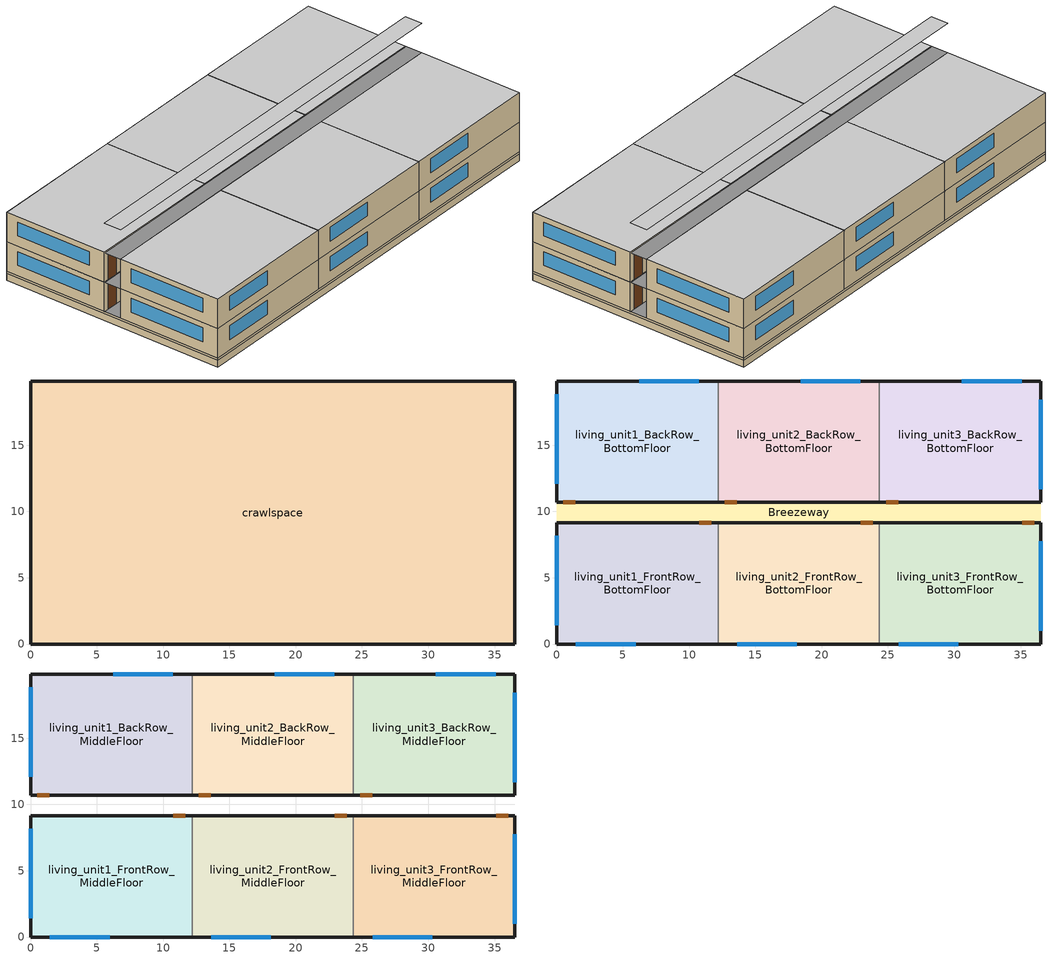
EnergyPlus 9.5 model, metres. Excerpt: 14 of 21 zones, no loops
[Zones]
crawlspace
 floor ground (Interior Floor): 36.54,0 0,0 0,19.82 36.54,19.82 z-0.61
 wall outside (Crawl Wall): 0,0 36.54,0 36.54,19.84 0,19.84 0,0 z0:0.15
 wall ground (Crawl Wall): 0,0 36.54,0 36.54,19.84 0,19.84 0,0 z-0.61:0
living_unit1_FrontRow_BottomFloor
 floor to crawlspace (Exterior Floor): 12.18,0 0,0 0,9.16 12.18,9.16 z0.15
 wall outside (Exterior Wall): 12.18,9.16 0,9.16 0,0 12.18,0 z0.15:2.74
 wall to living_unit2_FrontRow_BottomFloor (interiorwall): 12.18,0 12.18,9.16 z0.15:2.74
 window (Exterior Window): 1.46,0 5.96,0 / 0,8.16 0,1.41 z1.07:2.29
 door (Exterior Door): 11.68,9.16 10.76,9.16 z0.15:2.29
living_unit2_FrontRow_BottomFloor
 floor to crawlspace (Exterior Floor): 24.36,0 12.18,0 12.18,9.16 24.36,9.16 z0.15
 wall outside (Exterior Wall): 12.18,0 24.36,0 / 24.36,9.16 12.18,9.16 z0.15:2.74
 wall to living_unit3_FrontRow_BottomFloor (interiorwall): 24.36,0 24.36,9.16 z0.15:2.74
 window (Exterior Window): 13.64,0 18.14,0 z1.07:2.29
 door (Exterior Door): 23.86,9.16 22.94,9.16 z0.15:2.29
living_unit3_FrontRow_BottomFloor
 floor to crawlspace (Exterior Floor): 36.54,0 24.36,0 24.36,9.16 36.54,9.16 z0.15
 wall outside (Exterior Wall): 24.36,0 36.54,0 36.54,9.16 24.36,9.16 z0.15:2.74
 window (Exterior Window): 36.54,1 36.54,7.75 / 25.82,0 30.32,0 z1.07:2.29
 door (Exterior Door): 36.04,9.16 35.12,9.16 z0.15:2.29
living_unit1_BackRow_BottomFloor
 floor to crawlspace (Exterior Floor): 12.18,10.68 0,10.68 0,19.84 12.18,19.84 z0.15
 wall outside (Exterior Wall): 12.18,19.84 0,19.84 0,10.68 12.18,10.68 z0.15:2.74
 wall to living_unit2_BackRow_BottomFloor (interiorwall): 12.18,10.68 12.18,19.84 z0.15:2.74
 window (Exterior Window): 10.72,19.84 6.22,19.84 / 0,18.84 0,12.09 z1.07:2.29
 door (Exterior Door): 0.5,10.68 1.41,10.68 z0.15:2.29
living_unit2_BackRow_BottomFloor
 floor to crawlspace (Exterior Floor): 24.36,10.68 12.18,10.68 12.18,19.84 24.36,19.84 z0.15
 wall outside (Exterior Wall): 12.18,10.68 24.36,10.68 / 24.36,19.84 12.18,19.84 z0.15:2.74
 wall to living_unit3_BackRow_BottomFloor (interiorwall): 24.36,10.68 24.36,19.84 z0.15:2.74
 window (Exterior Window): 22.9,19.84 18.4,19.84 z1.07:2.29
 door (Exterior Door): 12.68,10.68 13.59,10.68 z0.15:2.29
living_unit3_BackRow_BottomFloor
 floor to crawlspace (Exterior Floor): 36.54,10.68 24.36,10.68 24.36,19.84 36.54,19.84 z0.15
 wall outside (Exterior Wall): 24.36,10.68 36.54,10.68 36.54,19.84 24.36,19.84 z0.15:2.74
 window (Exterior Window): 36.54,11.68 36.54,18.43 / 35.08,19.84 30.58,19.84 z1.07:2.29
 door (Exterior Door): 24.86,10.68 25.77,10.68 z0.15:2.29
Breezeway
 floor outside (Exterior Floor): 36.54,9.16 0,9.16 0,10.68 36.54,10.68 z0.15; 36.54,9.16 0,9.16 0,10.68 36.54,10.68 z2.74; 36.54,9.16 0,9.16 0,10.68 36.54,10.68 z5.33
 ceiling to attic (Interior Ceiling): 0,9.16 36.54,9.16 36.54,10.68 0,10.68 z7.92
living_unit1_FrontRow_MiddleFloor
 floor to living_unit1_FrontRow_BottomFloor (ceiling-floor-layer): 12.18,0 0,0 0,9.16 12.18,9.16 z2.74
 wall outside (Exterior Wall): 12.18,9.16 0,9.16 0,0 12.18,0 z2.74:5.33
 wall to living_unit2_FrontRow_MiddleFloor (interiorwall): 12.18,0 12.18,9.16 z2.74:5.33
 window (Exterior Window): 1.46,0 5.96,0 / 0,8.16 0,1.41 z3.66:4.88
 door (Exterior Door): 11.68,9.16 10.76,9.16 z2.74:4.88
 ceiling to living_unit1_FrontRow_TopFloor (ceiling-floor-layer): 0,0 12.18,0 12.18,9.16 0,9.16 z5.33
living_unit2_FrontRow_MiddleFloor
 floor to living_unit2_FrontRow_BottomFloor (ceiling-floor-layer): 24.36,0 12.18,0 12.18,9.16 24.36,9.16 z2.74
 wall outside (Exterior Wall): 12.18,0 24.36,0 / 24.36,9.16 12.18,9.16 z2.74:5.33
 wall to living_unit3_FrontRow_MiddleFloor (interiorwall): 24.36,0 24.36,9.16 z2.74:5.33
 window (Exterior Window): 13.64,0 18.14,0 z3.66:4.88
 door (Exterior Door): 23.86,9.16 22.94,9.16 z2.74:4.88
 ceiling to living_unit2_FrontRow_TopFloor (ceiling-floor-layer): 12.18,0 24.36,0 24.36,9.16 12.18,9.16 z5.33
living_unit3_FrontRow_MiddleFloor
 floor to living_unit3_FrontRow_BottomFloor (ceiling-floor-layer): 36.54,0 24.36,0 24.36,9.16 36.54,9.16 z2.74
 wall outside (Exterior Wall): 24.36,0 36.54,0 36.54,9.16 24.36,9.16 z2.74:5.33
 window (Exterior Window): 36.54,1 36.54,7.75 / 25.82,0 30.32,0 z3.66:4.88
 door (Exterior Door): 36.04,9.16 35.12,9.16 z2.74:4.88
 ceiling to living_unit3_FrontRow_TopFloor (ceiling-floor-layer): 24.36,0 36.54,0 36.54,9.16 24.36,9.16 z5.33
living_unit1_BackRow_MiddleFloor
 floor to living_unit1_BackRow_BottomFloor (ceiling-floor-layer): 12.18,10.68 0,10.68 0,19.84 12.18,19.84 z2.74
 wall outside (Exterior Wall): 12.18,19.84 0,19.84 0,10.68 12.18,10.68 z2.74:5.33
 wall to living_unit2_BackRow_MiddleFloor (interiorwall): 12.18,10.68 12.18,19.84 z2.74:5.33
 window (Exterior Window): 10.72,19.84 6.22,19.84 / 0,18.84 0,12.09 z3.66:4.88
 door (Exterior Door): 0.5,10.68 1.41,10.68 z2.74:4.88
 ceiling to living_unit1_BackRow_TopFloor (ceiling-floor-layer): 0,10.68 12.18,10.68 12.18,19.84 0,19.84 z5.33
living_unit2_BackRow_MiddleFloor
 floor to living_unit2_BackRow_BottomFloor (ceiling-floor-layer): 24.36,10.68 12.18,10.68 12.18,19.84 24.36,19.84 z2.74
 wall outside (Exterior Wall): 12.18,10.68 24.36,10.68 / 24.36,19.84 12.18,19.84 z2.74:5.33
 wall to living_unit3_BackRow_MiddleFloor (interiorwall): 24.36,10.68 24.36,19.84 z2.74:5.33
 window (Exterior Window): 22.9,19.84 18.4,19.84 z3.66:4.88
 door (Exterior Door): 12.68,10.68 13.59,10.68 z2.74:4.88
 ceiling to living_unit2_BackRow_TopFloor (ceiling-floor-layer): 12.18,10.68 24.36,10.68 24.36,19.84 12.18,19.84 z5.33
living_unit3_BackRow_MiddleFloor
 floor to living_unit3_BackRow_BottomFloor (ceiling-floor-layer): 36.54,10.68 24.36,10.68 24.36,19.84 36.54,19.84 z2.74
 wall outside (Exterior Wall): 24.36,10.68 36.54,10.68 36.54,19.84 24.36,19.84 z2.74:5.33
 window (Exterior Window): 36.54,11.68 36.54,18.43 / 35.08,19.84 30.58,19.84 z3.66:4.88
 door (Exterior Door): 24.86,10.68 25.77,10.68 z2.74:4.88
 ceiling to living_unit3_BackRow_TopFloor (ceiling-floor-layer): 24.36,10.68 36.54,10.68 36.54,19.84 24.36,19.84 z5.33
[Building]
US+MF+CZ1AWHT+hp+crawlspace+IECC_2021: North Axis {deg}=0; Terrain=Suburbs; Loads Convergence Tolerance Value {W}=0.04; Temperature Convergence Tolerance Value {deltaC}=0.4; Solar Distribution=FullExterior; Maximum Number of Warmup Days=25; Minimum Number of Warmup Days=6
[Site:Location]
Honolulu Intl Arpt_HI_USA Design_Conditions: Latitude {deg}=21.32; Longitude {deg}=-157.93; Time Zone {hr}=-10; Elevation {m}=2
[SizingPeriod:DesignDay] Day of Month=21; Dry-Bulb Temperature Range Modifier Type=DefaultMultipliers; Humidity Condition Type=Wetbulb; Barometric Pressure {Pa}=101301; Rain Indicator=No; Snow Indicator=No; Daylight Saving Time Indicator=No
Name | Month | Day Type | Maximum Dry-Bulb Temperature {C} | Daily Dry-Bulb Temperature Range {deltaC} | Wetbulb or DewPoint at Maximum Dry-Bulb {C} | Wind Speed {m/s} | Wind Direction {deg} | Solar Model Indicator | Sky Clearness | ASHRAE Clear Sky Optical Depth for Beam Irradiance (taub) | ASHRAE Clear Sky Optical Depth for Diffuse Irradiance (taud)
Honolulu Intl Arpt Ann Htg 99.6% Condns DB | 2 | WinterDesignDay | 16.2 | 0 | 16.2 | 1.9 | 320 | ASHRAEClearSky | 0
Honolulu Intl Arpt Ann Clg .4% Condns DB=>MWB | 8 | SummerDesignDay | 32.2 | 7.1 | 23.3 | 6.7 | 60 | ASHRAETau |  | 0.382 | 2.521
[Site:WaterMainsTemperature]
Calculation Method=Correlation; Annual Average Outdoor Air Temperature {C}=24.9167; Maximum Difference In Monthly Average Outdoor Air Temperatures {deltaC}=4.6
[Material]
Name | Roughness | Thickness {m} | Conductivity {W/m-K} | Density {kg/m3} | Specific Heat {J/kg-K} | Thermal Absorptance | Solar Absorptance | Visible Absorptance
sheathing_consol_layer | Rough | 0.0127 | 0.0940184 | 685.008 | 1172.332
ceil_consol_layer | Rough | 0.306401 | 0.0617176 | 41.9286 | 776.251
floor_consol_layer | Rough | 0.0889 | 0.0464768 | 55.074 | 916.9311
wall_consol_layer | Rough | 0.0889 | 0.0579573 | 120.801 | 1036.26
Concrete_4in | Rough | 0.101498 | 1.312098 | 2242.8 | 465.2
syn_stucco | MediumSmooth | 0.003048 | 0.0865 | 400 | 878.64
Drywall_1/2in | MediumSmooth | 0.0127 | 0.16009 | 800.923 | 1087.84
OSB_5/8in | MediumSmooth | 0.015875 | 0.1163 | 544.627 | 1213.36
OSB_7/16in | MediumSmooth | 0.0111125 | 0.1163 | 544.627 | 1213.36
Plywood_3/4in | Rough | 0.01905 | 0.115458 | 544.68 | 674.54 | 0.9 | 0.7 | 0.7
Lumber_2x4 | Rough | 0.0890016 | 0.115458 | 512.64 | 767.58 | 0.9 | 0.7 | 0.7
Carpet_n_pad | MediumSmooth | 0.0254001 | 0.0601314 | 32.0369 | 836.8 | 0.9 | 0.7 | 0.7
door_const | Smooth | 0.0253617 | 0.0720096 | 512.64 | 767.58
[WindowMaterial:SimpleGlazingSystem]
Glass: U-Factor {W/m2-K}=2.8393; Solar Heat Gain Coefficient=0.216875; Visible Transmittance=0.88
[WindowMaterial:Blind]
int_blind: Slat Orientation=Horizontal; Slat Width {m}=0.025; Slat Separation {m}=0.01875; Slat Thickness {m}=0.001; Slat Angle {deg}=45; Slat Conductivity {W/m-K}=221; Slat Beam Solar Transmittance=0; Front Side Slat Beam Solar Reflectance=0.5; Back Side Slat Beam Solar Reflectance=0.5; Slat Diffuse Solar Transmittance=0; Front Side Slat Diffuse Solar Reflectance=0.5; Back Side Slat Diffuse Solar Reflectance=0.5; Slat Beam Visible Transmittance=0; Front Side Slat Beam Visible Reflectance=0.5; Back Side Slat Beam Visible Reflectance=0.5; Slat Diffuse Visible Transmittance=0; Front Side Slat Diffuse Visible Reflectance=0.5; Back Side Slat Diffuse Visible Reflectance=0.5; Slat Infrared Hemispherical Transmittance=0; Front Side Slat Infrared Hemispherical Emissivity=0.9; Back Side Slat Infrared Hemispherical Emissivity=0.9; Blind to Glass Distance {m}=0.05; Blind Top Opening Multiplier=0.5; Blind Bottom Opening Multiplier=0.5; Blind Left Side Opening Multiplier=0.5; Blind Right Side Opening Multiplier=0.5
[Construction]
Exterior Wall: syn_stucco, sheathing_consol_layer, OSB_7/16in, wall_consol_layer, Drywall_1/2in
ceiling-floor-layer: Lumber_2x4
Exterior Floor: floor_consol_layer, Plywood_3/4in, Carpet_n_pad
Interior Floor: Plywood_3/4in, Carpet_n_pad
Interior Ceiling: ceil_consol_layer, Drywall_1/2in
interiorwall: Drywall_1/2in, OSB_5/8in, Drywall_1/2in
Exterior Window: Glass
Exterior Door: door_const
window_w_blinds: Glass, int_blind
crawl wall: Concrete_4in
[Zone] Multiplier=1
Name | Type
crawlspace; Breezeway
living_unit1_FrontRow_BottomFloor; living_unit2_FrontRow_BottomFloor; living_unit3_FrontRow_BottomFloor; living_unit1_BackRow_BottomFloor; living_unit2_BackRow_BottomFloor; living_unit3_BackRow_BottomFloor; living_unit1_FrontRow_MiddleFloor; living_unit2_FrontRow_MiddleFloor; living_unit3_FrontRow_MiddleFloor; living_unit1_BackRow_MiddleFloor; living_unit2_BackRow_MiddleFloor; living_unit3_BackRow_MiddleFloor | 1
[WindowShadingControl] Shading Type=InteriorBlind; Construction with Shading=window_w_blinds; Shading Control Type=OnIfScheduleAllows; Schedule=shading_2012iecc; Shading Control Is Scheduled=Yes; Glare Control Is Active=No; Multiple Surface Control Type=Sequential
Name | Zone | Fenestration Surface 1 | Fenestration Surface 2 | Fenestration Surface 3
Shades-living_unit1_FRONTROW_BOTTOMFLOOR | living_unit1_FrontRow_BottomFloor | Window_ldf_unit1_FrontRow_BottomFloor
Shades-living_unit2_FRONTROW_BOTTOMFLOOR | living_unit2_FrontRow_BottomFloor | Window_ldf_unit2_FrontRow_BottomFloor
Shades-living_unit3_FRONTROW_BOTTOMFLOOR | living_unit3_FrontRow_BottomFloor | Window_sdr_unit3_FrontRow_BottomFloor | Window_sdl_unit3_FrontRow_BottomFloor | Window_ldf_unit3_FrontRow_BottomFloor
Shades-living_unit1_BACKROW_BOTTOMFLOOR | living_unit1_BackRow_BottomFloor | Window_ldb_unit1_BackRow_BottomFloor
Shades-living_unit2_BACKROW_BOTTOMFLOOR | living_unit2_BackRow_BottomFloor | Window_ldb_unit2_BackRow_BottomFloor
Shades-living_unit3_BACKROW_BOTTOMFLOOR | living_unit3_BackRow_BottomFloor | Window_sdr_unit3_BackRow_BottomFloor | Window_sdl_unit3_BackRow_BottomFloor | Window_ldb_unit3_BackRow_BottomFloor
Shades-living_unit1_FRONTROW_MIDDLEFLOOR | living_unit1_FrontRow_MiddleFloor | Window_ldf_unit1_FrontRow_MiddleFloor
Shades-living_unit2_FRONTROW_MIDDLEFLOOR | living_unit2_FrontRow_MiddleFloor | Window_ldf_unit2_FrontRow_MiddleFloor
Shades-living_unit3_FrontRow_MiddleFloor | living_unit3_FrontRow_MiddleFloor | Window_sdr_unit3_FrontRow_MiddleFloor | Window_sdl_unit3_FrontRow_MiddleFloor | Window_ldf_unit3_FrontRow_MiddleFloor
Shades-living_unit1_BackRow_MiddleFloor | living_unit1_BackRow_MiddleFloor | Window_ldb_unit1_BackRow_MiddleFloor
Shades-living_unit2_BackRow_MiddleFloor | living_unit2_BackRow_MiddleFloor | Window_ldb_unit2_BackRow_MiddleFloor
Shades-living_unit3_BackRow_MiddleFloor | living_unit3_BackRow_MiddleFloor | Window_sdr_unit3_BackRow_MiddleFloor | Window_sdl_unit3_BackRow_MiddleFloor | Window_ldb_unit3_BackRow_MiddleFloor
[Shading:Overhang] Height above Window or Door {m}=0; Tilt Angle from Window/Door {deg}=90; Left extension from Window/Door Width {m}=0; Right extension from Window/Door Width {m}=0; Depth {m}=0.01
Name | Window or Door
Overhang_ldf_unit1_FrontRow_BottomFloor | Window_ldf_unit1_FrontRow_BottomFloor
Overhang_ldf_unit2_FrontRow_BottomFloor | Window_ldf_unit2_FrontRow_BottomFloor
Overhang_sdr_unit3_FrontRow_BottomFloor | Window_sdr_unit3_FrontRow_BottomFloor
Overhang_sdl_unit3_FrontRow_BottomFloor | Window_sdl_unit3_FrontRow_BottomFloor
Overhang_ldf_unit3_FrontRow_BottomFloor | Window_ldf_unit3_FrontRow_BottomFloor
Overhang_ldb_unit1_BackRow_BottomFloor | Window_ldb_unit1_BackRow_BottomFloor
Overhang_ldb_unit2_BackRow_BottomFloor | Window_ldb_unit2_BackRow_BottomFloor
Overhang_sdr_unit3_BackRow_BottomFloor | Window_sdr_unit3_BackRow_BottomFloor
Overhang_sdl_unit3_BackRow_BottomFloor | Window_sdl_unit3_BackRow_BottomFloor
Overhang_ldb_unit3_BackRow_BottomFloor | Window_ldb_unit3_BackRow_BottomFloor
Overhang_ldf_unit1_FrontRow_MiddleFloor | Window_ldf_unit1_FrontRow_MiddleFloor
Overhang_ldf_unit2_FrontRow_MiddleFloor | Window_ldf_unit2_FrontRow_MiddleFloor
Overhang_sdr_unit3_FrontRow_MiddleFloor | Window_sdr_unit3_FrontRow_MiddleFloor
Overhang_sdl_unit3_FrontRow_MiddleFloor | Window_sdl_unit3_FrontRow_MiddleFloor
Overhang_ldf_unit3_FrontRow_MiddleFloor | Window_ldf_unit3_FrontRow_MiddleFloor
Overhang_ldb_unit1_BackRow_MiddleFloor | Window_ldb_unit1_BackRow_MiddleFloor
Overhang_ldb_unit2_BackRow_MiddleFloor | Window_ldb_unit2_BackRow_MiddleFloor
Overhang_sdr_unit3_BackRow_MiddleFloor | Window_sdr_unit3_BackRow_MiddleFloor
Overhang_sdl_unit3_BackRow_MiddleFloor | Window_sdl_unit3_BackRow_MiddleFloor
Overhang_ldb_unit3_BackRow_MiddleFloor | Window_ldb_unit3_BackRow_MiddleFloor
[GroundHeatTransfer:Control]
gtp_control: Run Basement Preprocessor=no; Run Slab Preprocessor=yes
[GroundHeatTransfer:Slab:Materials]
NMAT: Number of materials=2; ALBEDO: Surface Albedo: No Snow=0.16; ALBEDO: Surface Albedo: Snow=0.4; EPSLW: Surface Emissivity: No Snow=0.9; EPSLW: Surface Emissivity: Snow=0.9; Z0: Surface Roughness: No Snow {cm}=0.75; Z0: Surface Roughness: Snow {cm}=0.05; HIN: Indoor HConv: Downward Flow {W/m2-K}=6; HIN: Indoor HConv: Upward {W/m2-K}=9
[GroundHeatTransfer:Slab:MatlProps]
RHO: Slab Material density {kg/m3}=2300; RHO: Soil Density {kg/m3}=1200; CP: Slab CP {J/kg-K}=650; CP: Soil CP {J/kg-K}=1200; TCON: Slab k {W/m-K}=0.9; TCON: Soil k {W/m-K}=1
[GroundHeatTransfer:Slab:BoundConds]
EVTR: Is surface evapotranspiration modeled=FALSE; FIXBC: is the lower boundary at a fixed temperature=TRUE; TDEEPin {C}=10; USRHflag: Is the ground surface h specified by the user?=FALSE
[GroundHeatTransfer:Slab:BldgProps]
IYRS: Number of years to iterate=10; Shape: Slab shape=0; HBLDG: Building height {m}=4; TIN1: January Indoor Average Temperature Setpoint {C}=22.22; TIN2: February Indoor Average Temperature Setpoint {C}=22.22; TIN3: March Indoor Average Temperature Setpoint {C}=22.22; TIN4: April Indoor Average Temperature Setpoint {C}=22.22; TIN5: May Indoor Average Temperature Setpoint {C}=22.22; TIN6: June Indoor Average Temperature Setpoint {C}=23.88; TIN7: July Indoor Average Temperature Setpoint {C}=23.88; TIN8: August Indoor Average Temperature Setpoint {C}=23.88; TIN9: September Indoor Average Temperature Setpoint {C}=23.88; TIN10: October Indoor Average Temperature Setpoint {C}=22.22; TIN11: November Indoor Average Temperature Setpoint {C}=22.22; TIN12: December Indoor Average Temperature Setpoint {C}=22.22; TINAmp: Daily Indoor sine wave variation amplitude {deltaC}=0; ConvTol: Convergence Tolerance=0.1
[GroundHeatTransfer:Slab:Insulation]
RINS: R value of under slab insulation {m2-K/W}=0; DINS: Width of strip of under slab insulation {m}=0; RVINS: R value of vertical insulation {m2-K/W}=0; ZVINS: Depth of vertical insulation {m}=0.6; IVINS: Flag: Is there vertical insulation=0
[GroundHeatTransfer:Slab:EquivalentSlab]
APRatio: The area to perimeter ratio for this slab {m}=2.61305; SLABDEPTH: Thickness of slab on grade {m}=0.1; CLEARANCE: Distance from edge of slab to domain edge {m}=15; ZCLEARANCE: Distance from bottom of slab to domain bottom {m}=15
[GroundHeatTransfer:Basement:SimParameters]
F: Multiplier for the ADI solution=0.1; IYRS: Maximum number of yearly iterations:=15
[GroundHeatTransfer:Basement:MatlProps]
NMAT: Number of materials in this domain=6; Density for Foundation Wall {kg/m3}=2243; density for Floor Slab {kg/m3}=2243; density for Ceiling {kg/m3}=311; density for Soil {kg/m3}=1500; density for Gravel {kg/m3}=2000; density for Wood {kg/m3}=449; Specific heat for foundation wall {J/kg-K}=880; Specific heat for floor slab {J/kg-K}=880; Specific heat for ceiling {J/kg-K}=1530; Specific heat for soil {J/kg-K}=840; Specific heat for gravel {J/kg-K}=720; Specific heat for wood {J/kg-K}=1530; Thermal conductivity for foundation wall {W/m-K}=1.4; Thermal conductivity for floor slab {W/m-K}=1.4; Thermal conductivity for ceiling {W/m-K}=0.09; thermal conductivity for soil {W/m-K}=1.1; thermal conductivity for gravel {W/m-K}=1.9; thermal conductivity for wood {W/m-K}=0.12
[GroundHeatTransfer:Basement:Insulation]
REXT: R Value of any exterior insulation {m2-K/W}=1.761e-05; INSFULL: Flag: Is the wall fully insulated?=True
[GroundHeatTransfer:Basement:SurfaceProps]
ALBEDO: Surface albedo for No snow conditions=0.16; ALBEDO: Surface albedo for snow conditions=0.4; EPSLN: Surface emissivity No Snow=0.94; EPSLN: Surface emissivity with Snow=0.86; VEGHT: Surface roughness No snow conditions {cm}=6; VEGHT: Surface roughness Snow conditions {cm}=0.25; PET: Flag, Potential evapotranspiration on?=False
[GroundHeatTransfer:Basement:BldgData]
DWALL: Wall thickness {m}=0.2; DSLAB: Floor slab thickness {m}=0.243828; DGRAVXY: Width of gravel pit beside basement wall {m}=0.3; DGRAVZN: Gravel depth extending above the floor slab {m}=0.2; DGRAVZP: Gravel depth below the floor slab {m}=0.1
[GroundHeatTransfer:Basement:Interior]
COND: Flag: Is the basement conditioned?=True; HIN: Downward convection only heat transfer coefficient {W/m2-K}=0.92; HIN: Upward convection only heat transfer coefficient {W/m2-K}=4.04; HIN: Horizontal convection only heat transfer coefficient {W/m2-K}=3.08; HIN: Downward combined (convection and radiation) heat transfer coefficient {W/m2-K}=6.13; HIN: Upward combined (convection and radiation) heat transfer coefficient {W/m2-K}=9.26; HIN: Horizontal combined (convection and radiation) heat transfer coefficient {W/m2-K}=8.29
[GroundHeatTransfer:Basement:ComBldg]
January average temperature {C}=21; February average temperature {C}=21; March average temperature {C}=21; April average temperature {C}=21; May average temperature {C}=24; June average temperature {C}=24; July average temperature {C}=24; August average temperature {C}=24; September average temperature {C}=24; October average temperature {C}=24; November average temperature {C}=21; December average temperature {C}=21; Daily variation sine wave amplitude {deltaC}=21
[GroundHeatTransfer:Basement:EquivSlab]
APRatio: The area to perimeter ratio for this slab {m}=2.61305; EquivSizing: Flag=True
[GroundHeatTransfer:Basement:EquivAutoGrid]
CLEARANCE: Distance from outside of wall to edge of 3-D ground domain {m}=15; SlabDepth: Thickness of the floor slab {m}=0.1; BaseDepth: Depth of the basement wall below grade {m}=1.21914
[People] Number of People Schedule=Occupancy; Number of People Calculation Method=People; Number of People=2; Fraction Radiant=0; Sensible Heat Fraction=autocalculate; Activity Level Schedule=activity_sch; Enable ASHRAE 55 Comfort Warnings=No; Mean Radiant Temperature Calculation Type=ZoneAveraged
Name | Zone or ZoneList
people_unit1_FrontRow_BottomFloor | living_unit1_FrontRow_BottomFloor
people_unit2_FrontRow_BottomFloor | living_unit2_FrontRow_BottomFloor
people_unit3_FrontRow_BottomFloor | living_unit3_FrontRow_BottomFloor
people_unit1_BackRow_BottomFloor | living_unit1_BackRow_BottomFloor
people_unit2_BackRow_BottomFloor | living_unit2_BackRow_BottomFloor
people_unit3_BackRow_BottomFloor | living_unit3_BackRow_BottomFloor
people_unit1_FrontRow_MiddleFloor | living_unit1_FrontRow_MiddleFloor
people_unit2_FrontRow_MiddleFloor | living_unit2_FrontRow_MiddleFloor
people_unit3_FrontRow_MiddleFloor | living_unit3_FrontRow_MiddleFloor
people_unit1_BackRow_MiddleFloor | living_unit1_BackRow_MiddleFloor
people_unit2_BackRow_MiddleFloor | living_unit2_BackRow_MiddleFloor
people_unit3_BackRow_MiddleFloor | living_unit3_BackRow_MiddleFloor
[Lights] Schedule=InteriorLightingHE; Design Level Calculation Method=Watts/Area; Return Air Fraction=0; Fraction Radiant=0.6; Fraction Visible=0.2; Fraction Replaceable=0
Name | Zone or ZoneList | Watts per Zone Floor Area {W/m2}
Living Hardwired Lighting1_FrontRow_BottomFloor | living_unit1_FrontRow_BottomFloor | 1.26452
Living Plug-in Lighting1_FrontRow_BottomFloor | living_unit1_FrontRow_BottomFloor | 0.575035
Living Hardwired Lighting2_FrontRow_BottomFloor | living_unit2_FrontRow_BottomFloor | 1.26452
Living Plug-in Lighting2_FrontRow_BottomFloor | living_unit2_FrontRow_BottomFloor | 0.575035
Living Hardwired Lighting3_FrontRow_BottomFloor | living_unit3_FrontRow_BottomFloor | 1.26452
Living Plug-in Lighting3_FrontRow_BottomFloor | living_unit3_FrontRow_BottomFloor | 0.575035
Living Hardwired Lighting1_BackRow_BottomFloor | living_unit1_BackRow_BottomFloor | 1.26452
Living Plug-in Lighting1_BackRow_BottomFloor | living_unit1_BackRow_BottomFloor | 0.575035
Living Hardwired Lighting2_BackRow_BottomFloor | living_unit2_BackRow_BottomFloor | 1.26452
Living Plug-in Lighting2_BackRow_BottomFloor | living_unit2_BackRow_BottomFloor | 0.575035
Living Hardwired Lighting3_BackRow_BottomFloor | living_unit3_BackRow_BottomFloor | 1.26452
Living Plug-in Lighting3_BackRow_BottomFloor | living_unit3_BackRow_BottomFloor | 0.575035
Living Hardwired Lighting1_FrontRow_MiddleFloor | living_unit1_FrontRow_MiddleFloor | 1.26452
Living Plug-in Lighting1_FrontRow_MiddleFloor | living_unit1_FrontRow_MiddleFloor | 0.575035
Living Hardwired Lighting2_FrontRow_MiddleFloor | living_unit2_FrontRow_MiddleFloor | 1.26452
Living Plug-in Lighting2_FrontRow_MiddleFloor | living_unit2_FrontRow_MiddleFloor | 0.575035
Living Hardwired Lighting3_FrontRow_MiddleFloor | living_unit3_FrontRow_MiddleFloor | 1.26452
Living Plug-in Lighting3_FrontRow_MiddleFloor | living_unit3_FrontRow_MiddleFloor | 0.575035
Living Hardwired Lighting1_BackRow_MiddleFloor | living_unit1_BackRow_MiddleFloor | 1.26452
Living Plug-in Lighting1_BackRow_MiddleFloor | living_unit1_BackRow_MiddleFloor | 0.575035
Living Hardwired Lighting2_BackRow_MiddleFloor | living_unit2_BackRow_MiddleFloor | 1.26452
Living Plug-in Lighting2_BackRow_MiddleFloor | living_unit2_BackRow_MiddleFloor | 0.575035
Living Hardwired Lighting3_BackRow_MiddleFloor | living_unit3_BackRow_MiddleFloor | 1.26452
Living Plug-in Lighting3_BackRow_MiddleFloor | living_unit3_BackRow_MiddleFloor | 0.575035
[ElectricEquipment]
Name | Zone or ZoneList | Schedule | Design Level Calculation Method | Design Level {W} | Fraction Latent | Fraction Radiant | Fraction Lost | Watts per Zone Floor Area {W/m2}
dishwasher1_FrontRow_BottomFloor | living_unit1_FrontRow_BottomFloor | DishWasher | EquipmentLevel | 54.7543 | 0.15 | 0.6 | 0.25
refrigerator1_FrontRow_BottomFloor | living_unit1_FrontRow_BottomFloor | Refrigerator | EquipmentLevel | 91.0576 | 0 | 1 | 0
clotheswasher1_FrontRow_BottomFloor | living_unit1_FrontRow_BottomFloor | ClothesWasher | EquipmentLevel | 23.732 | 0 | 0.8 | 0.2
electric_dryer1_FrontRow_BottomFloor | living_unit1_FrontRow_BottomFloor | ClothesDryer | EquipmentLevel | 177.596 | 0.05 | 0.15 | 0.8
electric_range1_FrontRow_BottomFloor | living_unit1_FrontRow_BottomFloor | CookingRange | EquipmentLevel | 206.727 | 0.3 | 0.4 | 0.3
television1_FrontRow_BottomFloor | living_unit1_FrontRow_BottomFloor | InteriorLighting | EquipmentLevel | 0 | 0 | 1 | 0
electric_mels1_FrontRow_BottomFloor | living_unit1_FrontRow_BottomFloor | MiscPlugLoad | EquipmentLevel | 440.553 | 0.06 | 0.69 | 0.25
IECC_Adj1_FrontRow_BottomFloor | living_unit1_FrontRow_BottomFloor | MiscPlugLoad | Watts/Area |  | 0.062439 | 0.411909 | 0.251045 | 0.262109
dishwasher2_FrontRow_BottomFloor | living_unit2_FrontRow_BottomFloor | DishWasher | EquipmentLevel | 54.7543 | 0.15 | 0.6 | 0.25
refrigerator2_FrontRow_BottomFloor | living_unit2_FrontRow_BottomFloor | Refrigerator | EquipmentLevel | 91.0576 | 0 | 1 | 0
clotheswasher2_FrontRow_BottomFloor | living_unit2_FrontRow_BottomFloor | ClothesWasher | EquipmentLevel | 23.732 | 0 | 0.8 | 0.2
electric_dryer2_FrontRow_BottomFloor | living_unit2_FrontRow_BottomFloor | ClothesDryer | EquipmentLevel | 177.596 | 0.05 | 0.15 | 0.8
electric_range2_FrontRow_BottomFloor | living_unit2_FrontRow_BottomFloor | CookingRange | EquipmentLevel | 206.727 | 0.3 | 0.4 | 0.3
television2_FrontRow_BottomFloor | living_unit2_FrontRow_BottomFloor | InteriorLighting | EquipmentLevel | 0 | 0 | 1 | 0
electric_mels2_FrontRow_BottomFloor | living_unit2_FrontRow_BottomFloor | MiscPlugLoad | EquipmentLevel | 440.553 | 0.06 | 0.69 | 0.25
IECC_Adj2_FrontRow_BottomFloor | living_unit2_FrontRow_BottomFloor | MiscPlugLoad | Watts/Area |  | 0.062439 | 0.411909 | 0.251045 | 0.262109
dishwasher3_FrontRow_BottomFloor | living_unit3_FrontRow_BottomFloor | DishWasher | EquipmentLevel | 54.7543 | 0.15 | 0.6 | 0.25
refrigerator3_FrontRow_BottomFloor | living_unit3_FrontRow_BottomFloor | Refrigerator | EquipmentLevel | 91.0576 | 0 | 1 | 0
clotheswasher3_FrontRow_BottomFloor | living_unit3_FrontRow_BottomFloor | ClothesWasher | EquipmentLevel | 23.732 | 0 | 0.8 | 0.2
electric_dryer3_FrontRow_BottomFloor | living_unit3_FrontRow_BottomFloor | ClothesDryer | EquipmentLevel | 177.596 | 0.05 | 0.15 | 0.8
electric_range3_FrontRow_BottomFloor | living_unit3_FrontRow_BottomFloor | CookingRange | EquipmentLevel | 206.727 | 0.3 | 0.4 | 0.3
television3_FrontRow_BottomFloor | living_unit3_FrontRow_BottomFloor | InteriorLighting | EquipmentLevel | 0 | 0 | 1 | 0
electric_mels3_FrontRow_BottomFloor | living_unit3_FrontRow_BottomFloor | MiscPlugLoad | EquipmentLevel | 440.553 | 0.06 | 0.69 | 0.25
IECC_Adj3_FrontRow_BottomFloor | living_unit3_FrontRow_BottomFloor | MiscPlugLoad | Watts/Area |  | 0.062439 | 0.411909 | 0.251045 | 0.262109
dishwasher1_BackRow_BottomFloor | living_unit1_BackRow_BottomFloor | DishWasher | EquipmentLevel | 54.7543 | 0.15 | 0.6 | 0.25
refrigerator1_BackRow_BottomFloor | living_unit1_BackRow_BottomFloor | Refrigerator | EquipmentLevel | 91.0576 | 0 | 1 | 0
clotheswasher1_BackRow_BottomFloor | living_unit1_BackRow_BottomFloor | ClothesWasher | EquipmentLevel | 23.732 | 0 | 0.8 | 0.2
electric_dryer1_BackRow_BottomFloor | living_unit1_BackRow_BottomFloor | ClothesDryer | EquipmentLevel | 177.596 | 0.05 | 0.15 | 0.8
electric_range1_BackRow_BottomFloor | living_unit1_BackRow_BottomFloor | CookingRange | EquipmentLevel | 206.727 | 0.3 | 0.4 | 0.3
television1_BackRow_BottomFloor | living_unit1_BackRow_BottomFloor | InteriorLighting | EquipmentLevel | 0 | 0 | 1 | 0
electric_mels1_BackRow_BottomFloor | living_unit1_BackRow_BottomFloor | MiscPlugLoad | EquipmentLevel | 440.553 | 0.06 | 0.69 | 0.25
IECC_Adj1_BackRow_BottomFloor | living_unit1_BackRow_BottomFloor | MiscPlugLoad | Watts/Area |  | 0.062439 | 0.411909 | 0.251045 | 0.262109
dishwasher2_BackRow_BottomFloor | living_unit2_BackRow_BottomFloor | DishWasher | EquipmentLevel | 54.7543 | 0.15 | 0.6 | 0.25
refrigerator2_BackRow_BottomFloor | living_unit2_BackRow_BottomFloor | Refrigerator | EquipmentLevel | 91.0576 | 0 | 1 | 0
clotheswasher2_BackRow_BottomFloor | living_unit2_BackRow_BottomFloor | ClothesWasher | EquipmentLevel | 23.732 | 0 | 0.8 | 0.2
electric_dryer2_BackRow_BottomFloor | living_unit2_BackRow_BottomFloor | ClothesDryer | EquipmentLevel | 177.596 | 0.05 | 0.15 | 0.8
electric_range2_BackRow_BottomFloor | living_unit2_BackRow_BottomFloor | CookingRange | EquipmentLevel | 206.727 | 0.3 | 0.4 | 0.3
television2_BackRow_BottomFloor | living_unit2_BackRow_BottomFloor | InteriorLighting | EquipmentLevel | 0 | 0 | 1 | 0
electric_mels2_BackRow_BottomFloor | living_unit2_BackRow_BottomFloor | MiscPlugLoad | EquipmentLevel | 440.553 | 0.06 | 0.69 | 0.25
IECC_Adj2_BackRow_BottomFloor | living_unit2_BackRow_BottomFloor | MiscPlugLoad | Watts/Area |  | 0.062439 | 0.411909 | 0.251045 | 0.262109
dishwasher3_BackRow_BottomFloor | living_unit3_BackRow_BottomFloor | DishWasher | EquipmentLevel | 54.7543 | 0.15 | 0.6 | 0.25
refrigerator3_BackRow_BottomFloor | living_unit3_BackRow_BottomFloor | Refrigerator | EquipmentLevel | 91.0576 | 0 | 1 | 0
clotheswasher3_BackRow_BottomFloor | living_unit3_BackRow_BottomFloor | ClothesWasher | EquipmentLevel | 23.732 | 0 | 0.8 | 0.2
electric_dryer3_BackRow_BottomFloor | living_unit3_BackRow_BottomFloor | ClothesDryer | EquipmentLevel | 177.596 | 0.05 | 0.15 | 0.8
electric_range3_BackRow_BottomFloor | living_unit3_BackRow_BottomFloor | CookingRange | EquipmentLevel | 206.727 | 0.3 | 0.4 | 0.3
television3_BackRow_BottomFloor | living_unit3_BackRow_BottomFloor | InteriorLighting | EquipmentLevel | 0 | 0 | 1 | 0
electric_mels3_BackRow_BottomFloor | living_unit3_BackRow_BottomFloor | MiscPlugLoad | EquipmentLevel | 440.553 | 0.06 | 0.69 | 0.25
IECC_Adj3_BackRow_BottomFloor | living_unit3_BackRow_BottomFloor | MiscPlugLoad | Watts/Area |  | 0.062439 | 0.411909 | 0.251045 | 0.262109
dishwasher1_FrontRow_MiddleFloor | living_unit1_FrontRow_MiddleFloor | DishWasher | EquipmentLevel | 54.7543 | 0.15 | 0.6 | 0.25
refrigerator1_FrontRow_MiddleFloor | living_unit1_FrontRow_MiddleFloor | Refrigerator | EquipmentLevel | 91.0576 | 0 | 1 | 0
clotheswasher1_FrontRow_MiddleFloor | living_unit1_FrontRow_MiddleFloor | ClothesWasher | EquipmentLevel | 23.732 | 0 | 0.8 | 0.2
electric_dryer1_FrontRow_MiddleFloor | living_unit1_FrontRow_MiddleFloor | ClothesDryer | EquipmentLevel | 177.596 | 0.05 | 0.15 | 0.8
electric_range1_FrontRow_MiddleFloor | living_unit1_FrontRow_MiddleFloor | CookingRange | EquipmentLevel | 206.727 | 0.3 | 0.4 | 0.3
television1_FrontRow_MiddleFloor | living_unit1_FrontRow_MiddleFloor | InteriorLighting | EquipmentLevel | 0 | 0 | 1 | 0
electric_mels1_FrontRow_MiddleFloor | living_unit1_FrontRow_MiddleFloor | MiscPlugLoad | EquipmentLevel | 440.553 | 0.06 | 0.69 | 0.25
IECC_Adj1_FrontRow_MiddleFloor | living_unit1_FrontRow_MiddleFloor | MiscPlugLoad | Watts/Area |  | 0.062439 | 0.411909 | 0.251045 | 0.262109
dishwasher2_FrontRow_MiddleFloor | living_unit2_FrontRow_MiddleFloor | DishWasher | EquipmentLevel | 54.7543 | 0.15 | 0.6 | 0.25
refrigerator2_FrontRow_MiddleFloor | living_unit2_FrontRow_MiddleFloor | Refrigerator | EquipmentLevel | 91.0576 | 0 | 1 | 0
clotheswasher2_FrontRow_MiddleFloor | living_unit2_FrontRow_MiddleFloor | ClothesWasher | EquipmentLevel | 23.732 | 0 | 0.8 | 0.2
electric_dryer2_FrontRow_MiddleFloor | living_unit2_FrontRow_MiddleFloor | ClothesDryer | EquipmentLevel | 177.596 | 0.05 | 0.15 | 0.8
electric_range2_FrontRow_MiddleFloor | living_unit2_FrontRow_MiddleFloor | CookingRange | EquipmentLevel | 206.727 | 0.3 | 0.4 | 0.3
television2_FrontRow_MiddleFloor | living_unit2_FrontRow_MiddleFloor | InteriorLighting | EquipmentLevel | 0 | 0 | 1 | 0
electric_mels2_FrontRow_MiddleFloor | living_unit2_FrontRow_MiddleFloor | MiscPlugLoad | EquipmentLevel | 440.553 | 0.06 | 0.69 | 0.25
IECC_Adj2_FrontRow_MiddleFloor | living_unit2_FrontRow_MiddleFloor | MiscPlugLoad | Watts/Area |  | 0.062439 | 0.411909 | 0.251045 | 0.262109
dishwasher3_FrontRow_MiddleFloor | living_unit3_FrontRow_MiddleFloor | DishWasher | EquipmentLevel | 54.7543 | 0.15 | 0.6 | 0.25
refrigerator3_FrontRow_MiddleFloor | living_unit3_FrontRow_MiddleFloor | Refrigerator | EquipmentLevel | 91.0576 | 0 | 1 | 0
clotheswasher3_FrontRow_MiddleFloor | living_unit3_FrontRow_MiddleFloor | ClothesWasher | EquipmentLevel | 23.732 | 0 | 0.8 | 0.2
electric_dryer3_FrontRow_MiddleFloor | living_unit3_FrontRow_MiddleFloor | ClothesDryer | EquipmentLevel | 177.596 | 0.05 | 0.15 | 0.8
electric_range3_FrontRow_MiddleFloor | living_unit3_FrontRow_MiddleFloor | CookingRange | EquipmentLevel | 206.727 | 0.3 | 0.4 | 0.3
television3_FrontRow_MiddleFloor | living_unit3_FrontRow_MiddleFloor | InteriorLighting | EquipmentLevel | 0 | 0 | 1 | 0
electric_mels3_FrontRow_MiddleFloor | living_unit3_FrontRow_MiddleFloor | MiscPlugLoad | EquipmentLevel | 440.553 | 0.06 | 0.69 | 0.25
IECC_Adj3_FrontRow_MiddleFloor | living_unit3_FrontRow_MiddleFloor | MiscPlugLoad | Watts/Area |  | 0.062439 | 0.411909 | 0.251045 | 0.262109
dishwasher1_BackRow_MiddleFloor | living_unit1_BackRow_MiddleFloor | DishWasher | EquipmentLevel | 54.7543 | 0.15 | 0.6 | 0.25
refrigerator1_BackRow_MiddleFloor | living_unit1_BackRow_MiddleFloor | Refrigerator | EquipmentLevel | 91.0576 | 0 | 1 | 0
clotheswasher1_BackRow_MiddleFloor | living_unit1_BackRow_MiddleFloor | ClothesWasher | EquipmentLevel | 23.732 | 0 | 0.8 | 0.2
electric_dryer1_BackRow_MiddleFloor | living_unit1_BackRow_MiddleFloor | ClothesDryer | EquipmentLevel | 177.596 | 0.05 | 0.15 | 0.8
electric_range1_BackRow_MiddleFloor | living_unit1_BackRow_MiddleFloor | CookingRange | EquipmentLevel | 206.727 | 0.3 | 0.4 | 0.3
television1_BackRow_MiddleFloor | living_unit1_BackRow_MiddleFloor | InteriorLighting | EquipmentLevel | 0 | 0 | 1 | 0
electric_mels1_BackRow_MiddleFloor | living_unit1_BackRow_MiddleFloor | MiscPlugLoad | EquipmentLevel | 440.553 | 0.06 | 0.69 | 0.25
IECC_Adj1_BackRow_MiddleFloor | living_unit1_BackRow_MiddleFloor | MiscPlugLoad | Watts/Area |  | 0.062439 | 0.411909 | 0.251045 | 0.262109
dishwasher2_BackRow_MiddleFloor | living_unit2_BackRow_MiddleFloor | DishWasher | EquipmentLevel | 54.7543 | 0.15 | 0.6 | 0.25
refrigerator2_BackRow_MiddleFloor | living_unit2_BackRow_MiddleFloor | Refrigerator | EquipmentLevel | 91.0576 | 0 | 1 | 0
clotheswasher2_BackRow_MiddleFloor | living_unit2_BackRow_MiddleFloor | ClothesWasher | EquipmentLevel | 23.732 | 0 | 0.8 | 0.2
electric_dryer2_BackRow_MiddleFloor | living_unit2_BackRow_MiddleFloor | ClothesDryer | EquipmentLevel | 177.596 | 0.05 | 0.15 | 0.8
electric_range2_BackRow_MiddleFloor | living_unit2_BackRow_MiddleFloor | CookingRange | EquipmentLevel | 206.727 | 0.3 | 0.4 | 0.3
television2_BackRow_MiddleFloor | living_unit2_BackRow_MiddleFloor | InteriorLighting | EquipmentLevel | 0 | 0 | 1 | 0
electric_mels2_BackRow_MiddleFloor | living_unit2_BackRow_MiddleFloor | MiscPlugLoad | EquipmentLevel | 440.553 | 0.06 | 0.69 | 0.25
IECC_Adj2_BackRow_MiddleFloor | living_unit2_BackRow_MiddleFloor | MiscPlugLoad | Watts/Area |  | 0.062439 | 0.411909 | 0.251045 | 0.262109
dishwasher3_BackRow_MiddleFloor | living_unit3_BackRow_MiddleFloor | DishWasher | EquipmentLevel | 54.7543 | 0.15 | 0.6 | 0.25
refrigerator3_BackRow_MiddleFloor | living_unit3_BackRow_MiddleFloor | Refrigerator | EquipmentLevel | 91.0576 | 0 | 1 | 0
clotheswasher3_BackRow_MiddleFloor | living_unit3_BackRow_MiddleFloor | ClothesWasher | EquipmentLevel | 23.732 | 0 | 0.8 | 0.2
electric_dryer3_BackRow_MiddleFloor | living_unit3_BackRow_MiddleFloor | ClothesDryer | EquipmentLevel | 177.596 | 0.05 | 0.15 | 0.8
electric_range3_BackRow_MiddleFloor | living_unit3_BackRow_MiddleFloor | CookingRange | EquipmentLevel | 206.727 | 0.3 | 0.4 | 0.3
television3_BackRow_MiddleFloor | living_unit3_BackRow_MiddleFloor | InteriorLighting | EquipmentLevel | 0 | 0 | 1 | 0
electric_mels3_BackRow_MiddleFloor | living_unit3_BackRow_MiddleFloor | MiscPlugLoad | EquipmentLevel | 440.553 | 0.06 | 0.69 | 0.25
IECC_Adj3_BackRow_MiddleFloor | living_unit3_BackRow_MiddleFloor | MiscPlugLoad | Watts/Area |  | 0.062439 | 0.411909 | 0.251045 | 0.262109
[ZoneInfiltration:EffectiveLeakageArea] Schedule=always_avail
Name | Zone | Effective Air Leakage Area {cm2} | Stack Coefficient | Wind Coefficient
Living_ShermanGrimsrud_unit1_FrontRow_BottomFloor | living_unit1_FrontRow_BottomFloor | 178.914 | 0.00029 | 0.000231
Living_ShermanGrimsrud_unit2_FrontRow_BottomFloor | living_unit2_FrontRow_BottomFloor | 157.545 | 0.00029 | 0.000231
Living_ShermanGrimsrud_unit3_FrontRow_BottomFloor | living_unit3_FrontRow_BottomFloor | 178.914 | 0.00029 | 0.000231
Living_ShermanGrimsrud_unit1_BackRow_BottomFloor | living_unit1_BackRow_BottomFloor | 178.914 | 0.00029 | 0.000231
Living_ShermanGrimsrud_unit2_BackRow_BottomFloor | living_unit2_BackRow_BottomFloor | 157.545 | 0.00029 | 0.000231
Living_ShermanGrimsrud_unit3_BackRow_BottomFloor | living_unit3_BackRow_BottomFloor | 178.914 | 0.00029 | 0.000231
Living_ShermanGrimsrud_unit1_FrontRow_MiddleFloor | living_unit1_FrontRow_MiddleFloor | 78.3535 | 0.00029 | 0.000231
Living_ShermanGrimsrud_unit2_FrontRow_MiddleFloor | living_unit2_FrontRow_MiddleFloor | 56.9844 | 0.00029 | 0.000231
Living_ShermanGrimsrud_unit3_FrontRow_MiddleFloor | living_unit3_FrontRow_MiddleFloor | 78.3535 | 0.00029 | 0.000231
Living_ShermanGrimsrud_unit1_BackRow_MiddleFloor | living_unit1_BackRow_MiddleFloor | 78.3535 | 0.00029 | 0.000231
Living_ShermanGrimsrud_unit2_BackRow_MiddleFloor | living_unit2_BackRow_MiddleFloor | 56.9844 | 0.00029 | 0.000231
Living_ShermanGrimsrud_unit3_BackRow_MiddleFloor | living_unit3_BackRow_MiddleFloor | 78.3535 | 0.00029 | 0.000231
CrawlVent | crawlspace | 33300 | 0.000435 | 0.000271
[ZoneVentilation:DesignFlowRate] Design Flow Rate Calculation Method=Flow/Zone; Fan Pressure Rise {Pa}=0; Constant Term Coefficient=1; Temperature Term Coefficient=0; Velocity Term Coefficient=0; Velocity Squared Term Coefficient=0
Name | Zone or ZoneList | Schedule | Design Flow Rate {m3/s} | Ventilation Type | Fan Total Efficiency | Minimum Indoor Temperature {C} | Maximum Indoor Temperature {C} | Delta Temperature {deltaC} | Minimum Outdoor Temperature {C} | Maximum Outdoor Temperature {C} | Maximum Wind Speed {m/s}
Ventilation_unit1_FrontRow_BottomFloor | living_unit1_FrontRow_BottomFloor | always_avail | 0 | Exhaust | 0.6 | -100 | 100 | -100 | -100 | 100 | 40
Ventilation_unit2_FrontRow_BottomFloor | living_unit2_FrontRow_BottomFloor | always_avail | 0 | Exhaust | 0.6 | -100 | 100 | -100 | -100 | 100 | 40
Ventilation_unit3_FrontRow_BottomFloor | living_unit3_FrontRow_BottomFloor | always_avail | 0 | Exhaust | 0.6 | -100 | 100 | -100 | -100 | 100 | 40
Ventilation_unit1_BackRow_BottomFloor | living_unit1_BackRow_BottomFloor | always_avail | 0 | Exhaust | 0.6 | -100 | 100 | -100 | -100 | 100 | 40
Ventilation_unit2_BackRow_BottomFloor | living_unit2_BackRow_BottomFloor | always_avail | 0 | Exhaust | 0.6 | -100 | 100 | -100 | -100 | 100 | 40
Ventilation_unit3_BackRow_BottomFloor | living_unit3_BackRow_BottomFloor | always_avail | 0 | Exhaust | 0.6 | -100 | 100 | -100 | -100 | 100 | 40
Ventilation_unit1_FrontRow_MiddleFloor | living_unit1_FrontRow_MiddleFloor | always_avail | 0 | Exhaust | 0.6 | -100 | 100 | -100 | -100 | 100 | 40
Ventilation_unit2_FrontRow_MiddleFloor | living_unit2_FrontRow_MiddleFloor | always_avail | 0 | Exhaust | 0.6 | -100 | 100 | -100 | -100 | 100 | 40
Ventilation_unit3_FrontRow_MiddleFloor | living_unit3_FrontRow_MiddleFloor | always_avail | 0 | Exhaust | 0.6 | -100 | 100 | -100 | -100 | 100 | 40
Ventilation_unit1_BackRow_MiddleFloor | living_unit1_BackRow_MiddleFloor | always_avail | 0 | Exhaust | 0.6 | -100 | 100 | -100 | -100 | 100 | 40
Ventilation_unit2_BackRow_MiddleFloor | living_unit2_BackRow_MiddleFloor | always_avail | 0 | Exhaust | 0.6 | -100 | 100 | -100 | -100 | 100 | 40
Ventilation_unit3_BackRow_MiddleFloor | living_unit3_BackRow_MiddleFloor | always_avail | 0 | Exhaust | 0.6 | -100 | 100 | -100 | -100 | 100 | 40
NatVent_unit1_FrontRow_BottomFloor | living_unit1_FrontRow_BottomFloor | Common_NatVent_Schedule | 0.5 | Natural | 1 | 18 | 32 | 0 | 18 | 30 | 20
NatVent_unit2_FrontRow_BottomFloor | living_unit2_FrontRow_BottomFloor | Common_NatVent_Schedule | 0.5 | Natural | 1 | 18 | 32 | 0 | 18 | 30 | 20
NatVent_unit3_FrontRow_BottomFloor | living_unit3_FrontRow_BottomFloor | Common_NatVent_Schedule | 0.5 | Natural | 1 | 18 | 32 | 0 | 18 | 30 | 20
NatVent_unit1_BackRow_BottomFloor | living_unit1_BackRow_BottomFloor | Common_NatVent_Schedule | 0.5 | Natural | 1 | 18 | 32 | 0 | 18 | 30 | 20
NatVent_unit2_BackRow_BottomFloor | living_unit2_BackRow_BottomFloor | Common_NatVent_Schedule | 0.5 | Natural | 1 | 18 | 32 | 0 | 18 | 30 | 20
NatVent_unit3_BackRow_BottomFloor | living_unit3_BackRow_BottomFloor | Common_NatVent_Schedule | 0.5 | Natural | 1 | 18 | 32 | 0 | 18 | 30 | 20
NatVent_unit1_FrontRow_MiddleFloor | living_unit1_FrontRow_MiddleFloor | Common_NatVent_Schedule | 0.5 | Natural | 1 | 18 | 32 | 0 | 18 | 30 | 20
NatVent_unit2_FrontRow_MiddleFloor | living_unit2_FrontRow_MiddleFloor | Common_NatVent_Schedule | 0.5 | Natural | 1 | 18 | 32 | 0 | 18 | 30 | 20
NatVent_unit3_FrontRow_MiddleFloor | living_unit3_FrontRow_MiddleFloor | Common_NatVent_Schedule | 0.5 | Natural | 1 | 18 | 32 | 0 | 18 | 30 | 20
NatVent_unit1_BackRow_MiddleFloor | living_unit1_BackRow_MiddleFloor | Common_NatVent_Schedule | 0.5 | Natural | 1 | 18 | 32 | 0 | 18 | 30 | 20
NatVent_unit2_BackRow_MiddleFloor | living_unit2_BackRow_MiddleFloor | Common_NatVent_Schedule | 0.5 | Natural | 1 | 18 | 32 | 0 | 18 | 30 | 20
NatVent_unit3_BackRow_MiddleFloor | living_unit3_BackRow_MiddleFloor | Common_NatVent_Schedule | 0.5 | Natural | 1 | 18 | 32 | 0 | 18 | 30 | 20
[ZoneVentilation:WindandStackOpenArea] Opening Area Fraction Schedule=always_avail; Opening Effectiveness=autocalculate; Effective Angle {deg}=0; Height Difference {m}=0.6; Discharge Coefficient for Opening=0.5; Minimum Indoor Temperature {C}=18; Maximum Indoor Temperature {C}=32; Delta Temperature {deltaC}=0; Minimum Outdoor Temperature {C}=18; Maximum Outdoor Temperature {C}=30; Maximum Wind Speed {m/s}=20
Name | Zone | Opening Area {m2}
NatVentWin_unit1_FrontRow_BottomFloor | living_unit1_FrontRow_BottomFloor | 13.725
NatVentWin_unit2_FrontRow_BottomFloor | living_unit2_FrontRow_BottomFloor | 5.5
NatVentWin_unit3_FrontRow_BottomFloor | living_unit3_FrontRow_BottomFloor | 13.725
NatVentWin_unit1_BackRow_BottomFloor | living_unit1_BackRow_BottomFloor | 13.725
NatVentWin_unit2_BackRow_BottomFloor | living_unit2_BackRow_BottomFloor | 5.5
NatVentWin_unit3_BackRow_BottomFloor | living_unit3_BackRow_BottomFloor | 13.725
NatVentWin_unit1_FrontRow_MiddleFloor | living_unit1_FrontRow_MiddleFloor | 13.725
NatVentWin_unit2_FrontRow_MiddleFloor | living_unit2_FrontRow_MiddleFloor | 5.5
NatVentWin_unit3_FrontRow_MiddleFloor | living_unit3_FrontRow_MiddleFloor | 13.725
NatVentWin_unit1_BackRow_MiddleFloor | living_unit1_BackRow_MiddleFloor | 13.725
NatVentWin_unit2_BackRow_MiddleFloor | living_unit2_BackRow_MiddleFloor | 5.5
NatVentWin_unit3_BackRow_MiddleFloor | living_unit3_BackRow_MiddleFloor | 13.725
[Exterior:Lights]
Name | Schedule | Design Level {W}
Exterior-Lights_unit1_FrontRow_BottomFloor; Exterior-Lights_unit2_FrontRow_BottomFloor; Exterior-Lights_unit3_FrontRow_BottomFloor; Exterior-Lights_unit1_BackRow_BottomFloor; Exterior-Lights_unit2_BackRow_BottomFloor; Exterior-Lights_unit3_BackRow_BottomFloor; Exterior-Lights_unit1_FrontRow_MiddleFloor; Exterior-Lights_unit2_FrontRow_MiddleFloor; Exterior-Lights_unit3_FrontRow_MiddleFloor; Exterior-Lights_unit1_BackRow_MiddleFloor; Exterior-Lights_unit2_BackRow_MiddleFloor; Exterior-Lights_unit3_BackRow_MiddleFloor; Exterior-Lights_unit1_FrontRow_TopFloor; Exterior-Lights_unit2_FrontRow_TopFloor; Exterior-Lights_unit3_FrontRow_TopFloor; Exterior-Lights_unit1_BackRow_TopFloor; Exterior-Lights_unit2_BackRow_TopFloor; Exterior-Lights_unit3_BackRow_TopFloor | ExteriorLighting | 69.8719
Garage-Lights_unit1_FrontRow_BottomFloor; Garage-Lights_unit2_FrontRow_BottomFloor; Garage-Lights_unit3_FrontRow_BottomFloor; Garage-Lights_unit1_BackRow_BottomFloor; Garage-Lights_unit2_BackRow_BottomFloor; Garage-Lights_unit3_BackRow_BottomFloor; Garage-Lights_unit1_FrontRow_MiddleFloor; Garage-Lights_unit2_FrontRow_MiddleFloor; Garage-Lights_unit3_FrontRow_MiddleFloor; Garage-Lights_unit1_BackRow_MiddleFloor; Garage-Lights_unit2_BackRow_MiddleFloor; Garage-Lights_unit3_BackRow_MiddleFloor; Garage-Lights_unit1_FrontRow_TopFloor; Garage-Lights_unit2_FrontRow_TopFloor; Garage-Lights_unit3_FrontRow_TopFloor; Garage-Lights_unit1_BackRow_TopFloor; Garage-Lights_unit2_BackRow_TopFloor; Garage-Lights_unit3_BackRow_TopFloor | InteriorLightingHE | 0
[Schedule:Day:Hourly]
OccupancyDay: 1, 1, 1, 1, 1, 1, 1, 0.8831, 0.40861, 0.24189, 0.24189, 0.24189, 0.24189, 0.24189, 0.24189, 0.24189, 0.29498, 0.5531, 0.89693, 0.89693, 0.89693, 1, 1, 1
LightingDay: 0.0625, 0.0625, 0.0625, 0.0625, 0.1875, 0.390625, 0.4375, 0.390625, 0.171875, 0.117188, 0.117188, 0.117188, 0.117188, 0.117188, 0.117188, 0.203125, 0.4375, 0.609375, 0.820312, 0.984375, 1, 0.6875, 0.382812, 0.15625
ExteriorLightingDay: 1, 1, 1, 1, 1, 1, 0, 0, 0, 0, 0, 0, 0, 0, 0, 0, 0, 0, 1, 1, 1, 1, 1, 1
LightingDay_EELighting: 0.06875, 0.06875, 0.06875, 0.06875, 0.20625, 0.429688, 0.48125, 0.429688, 0.189062, 0.128906, 0.128906, 0.128906, 0.128906, 0.128906, 0.128906, 0.223438, 0.48125, 0.670312, 0.902344, 1, 1, 0.75625, 0.421094, 0.171875
RefrigeratorDay: 0.8, 0.782696, 0.765594, 0.742857, 0.731388, 0.731388, 0.75996, 0.8, 0.817103, 0.828571, 0.8, 0.8, 0.839839, 0.839839, 0.828571, 0.839839, 0.885714, 0.971429, 1, 0.971429, 0.942857, 0.925553, 0.885714, 0.828571
MiscPlugLoadDay: 0.60749, 0.559339, 0.552853, 0.545071, 0.524481, 0.585279, 0.676232, 0.718547, 0.60749, 0.517023, 0.529183, 0.529345, 0.520428, 0.538424, 0.568742, 0.600357, 0.710117, 0.862678, 0.936608, 0.966764, 1, 0.976654, 0.845169, 0.734436
CookingRangeDay: 0.0471585, 0.0471585, 0.0235459, 0.0235459, 0.0471585, 0.0707044, 0.165088, 0.283018, 0.306564, 0.320771, 0.283018, 0.330176, 0.377335, 0.306564, 0.292423, 0.377335, 0.613194, 1, 0.778348, 0.400947, 0.235859, 0.165088, 0.103722, 0.0707044
DishwasherWeekday: 0.115342, 0.0512463, 0.0383972, 0.0256232, 0.0256232, 0.0768695, 0.153814, 0.230759, 0.435969, 0.487216, 0.42312, 0.359025, 0.307703, 0.346176, 0.28208, 0.269231, 0.28208, 0.371799, 0.653954, 0.833467, 0.679577, 0.500065, 0.333327, 0.230759
DishwasherWeekend: 0.123581, 0.0549068, 0.0411398, 0.0274534, 0.0274534, 0.0823602, 0.164801, 0.247242, 0.46711, 0.522017, 0.453343, 0.384669, 0.329682, 0.370903, 0.302229, 0.288462, 0.302229, 0.398356, 0.700665, 0.893, 0.728119, 0.535784, 0.357136, 0.247242
DishwasherVacation; ClothesWasherVacation; ClothesDryerVacation: 0, 0, 0, 0, 0, 0, 0, 0, 0, 0, 0, 0, 0, 0, 0, 0, 0, 0, 0, 0, 0, 0, 0, 0
ClothesWasherWeekday: 0.0792923, 0.0634168, 0.031666, 0.031666, 0.0634168, 0.0951677, 0.190335, 0.412507, 0.618802, 0.72993, 0.714055, 0.634678, 0.571176, 0.507759, 0.444257, 0.412507, 0.428382, 0.412507, 0.412507, 0.412507, 0.412507, 0.396631, 0.269713, 0.142794
ClothesWasherWeekend: 0.0970065, 0.0775844, 0.0387403, 0.0387403, 0.0775844, 0.116429, 0.232857, 0.504662, 0.757045, 0.893, 0.873578, 0.776468, 0.698779, 0.621195, 0.543507, 0.504662, 0.524084, 0.504662, 0.504662, 0.504662, 0.504662, 0.48524, 0.329968, 0.174695
ClothesDryerWeekday: 0.0996819, 0.0598091, 0.0398727, 0.0199364, 0.0398727, 0.0598091, 0.159491, 0.318982, 0.486427, 0.685791, 0.785473, 0.817391, 0.7456, 0.677837, 0.610073, 0.578155, 0.558218, 0.546236, 0.518346, 0.510391, 0.5263, 0.546236, 0.4386, 0.239236
ClothesDryerWeekend: 0.121951, 0.0731707, 0.0487805, 0.0243902, 0.0487805, 0.0731707, 0.195122, 0.390244, 0.595097, 0.839, 0.960951, 1, 0.91217, 0.829268, 0.746366, 0.707317, 0.682927, 0.668268, 0.634146, 0.624415, 0.643878, 0.668268, 0.536585, 0.292683
[Schedule:Week:Compact]
RefrigeratorWeek: AllDays, RefrigeratorDay
MiscPlugLoadWeek: AllDays, MiscPlugLoadDay
CookingRangeWeek: AllDays, CookingRangeDay
DishwasherWeek: Weekends, DishwasherWeekday, CustomDay1, DishwasherVacation, AllOtherDays, DishwasherWeekend
ClothesWasherWeek: Weekdays, ClothesWasherWeekday, CustomDay1, ClothesWasherVacation, AllOtherDays, ClothesWasherWeekend
ClothesDryerWeek: Weekdays, ClothesDryerWeekday, CustomDay1, ClothesDryerVacation, AllOtherDays, ClothesDryerWeekend
OccupancyWeek: AllDays, OccupancyDay
LightingProfileWeek: AllDays, LightingDay
LightingProfileWeek_EELighting: AllDays, LightingDay_EELighting
ExteriorLightingProfileWeek: AllDays, ExteriorLightingDay
[Schedule:Year]
Occupancy: OccupancyWeek, 1, 1, 12, 31
InteriorLighting: LightingProfileWeek, 1, 1, 12, 31
InteriorLightingHE: LightingProfileWeek_EELighting, 1, 1, 12, 31
ExteriorLighting: ExteriorLightingProfileWeek, 1, 1, 12, 31
Refrigerator: RefrigeratorWeek, 1, 1, 12, 31
MiscPlugLoad: MiscPlugLoadWeek, 1, 1, 12, 31
CookingRange: CookingRangeWeek, 1, 1, 12, 31
Dishwasher: DishwasherWeek, 1, 1, 12, 31
ClothesWasher: ClothesWasherWeek, 1, 1, 12, 31
ClothesDryer: ClothesDryerWeek, 1, 1, 12, 31
[Schedule:Compact]
activity_sch: Through: 12/31, For: AllDays, Until: 24:00, 117.28
shading_2012iecc: Through: 12/31, For: AllDays, Until 24:00, 0
always_avail: Through: 12/31, For: AllDays, Until: 24:00, 1
Common_NatVent_Schedule: Through: 12/31, For: AllDays, Until: 9:00, 0, Until: 18:00, 1, Until: 24:00, 0
